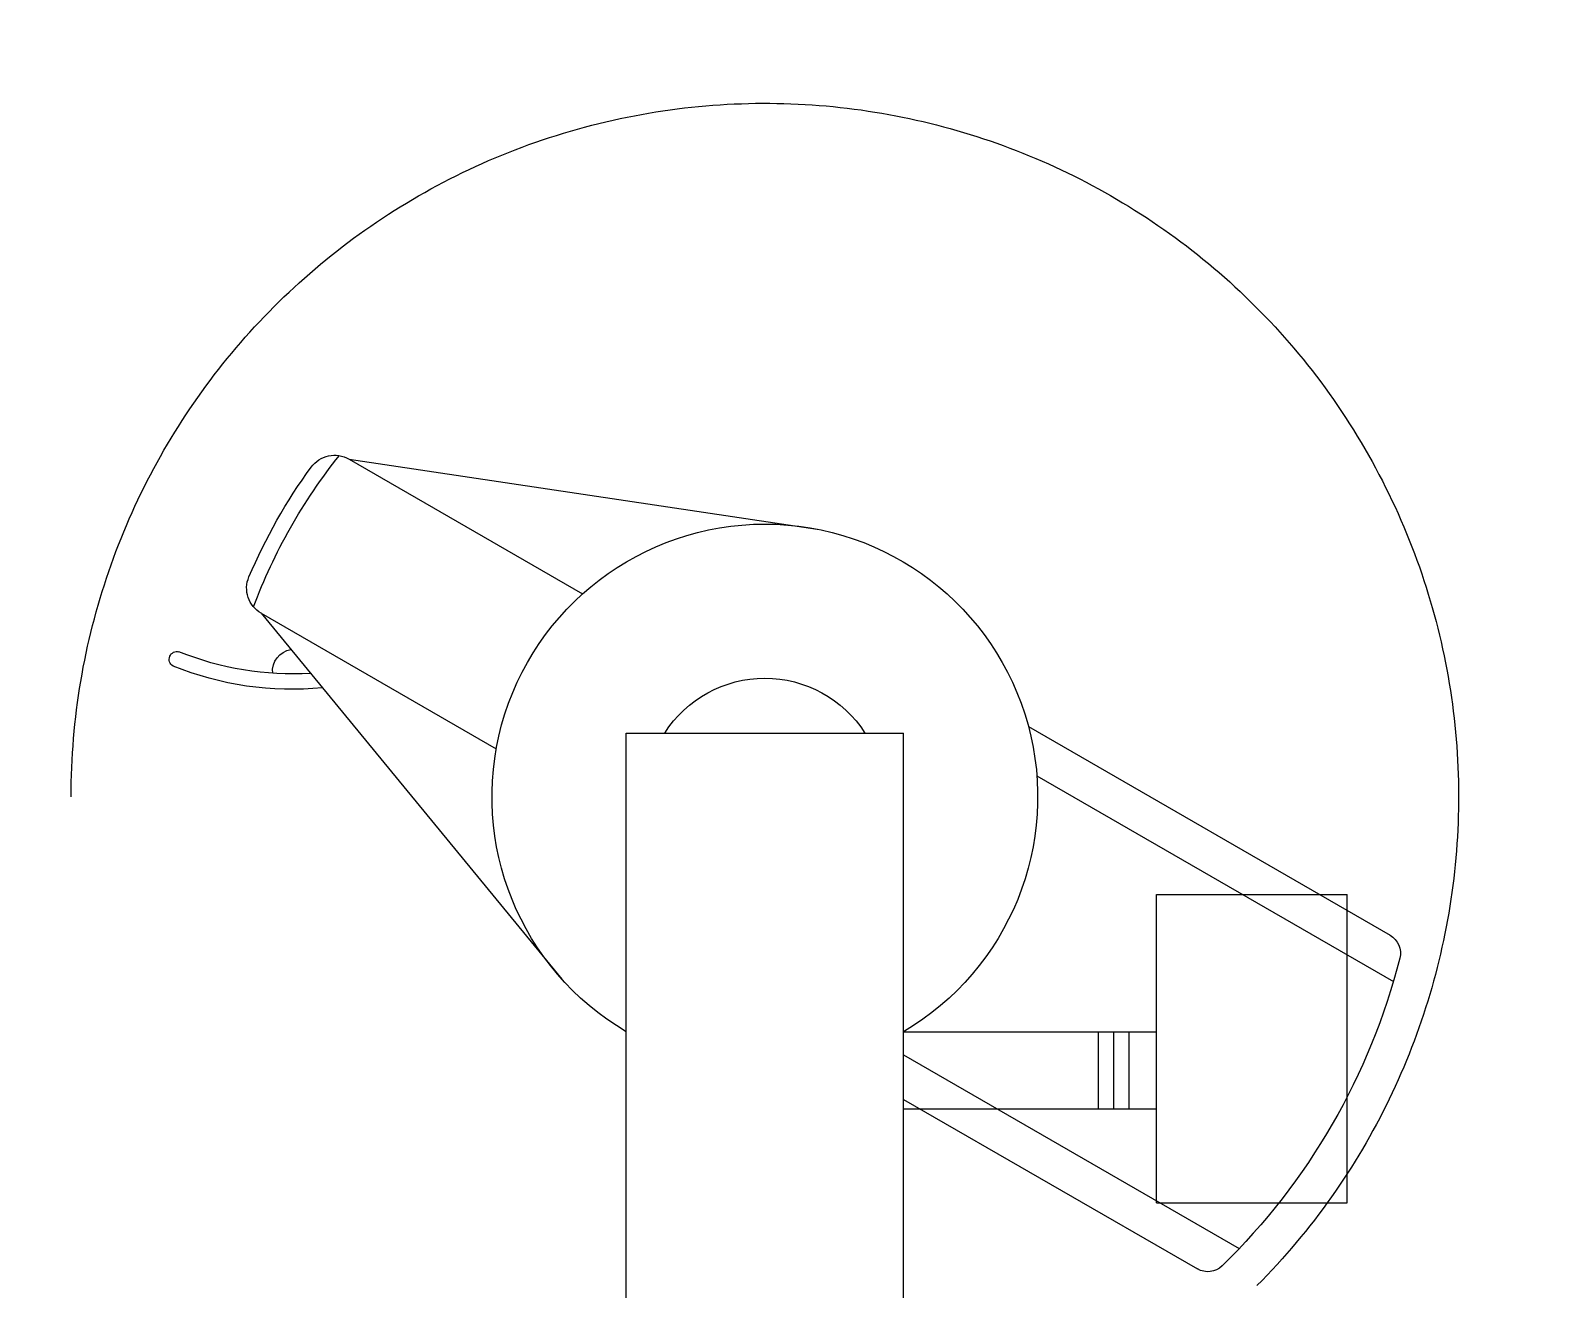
# Model space of a CAD drawing. Header units: millimetres. Extents: x -2143172 to 5255, y -610845 to 279739.
# Drawn here: x -1087101 to -1086117, y -581987 to -581171 of the extents above; entities that cross this region are included whole.
import ezdxf

# ---------------------------------------------------------------- set-up
doc = ezdxf.new("R2010")
doc.units = ezdxf.units.MM
doc.header["$LTSCALE"] = 30
doc.linetypes.add('HIDDEN', pattern=[9.525, 6.35, -3.175])
doc.layers.get('0').update_dxf_attribs({"lineweight": 5})
doc.layers.get('Defpoints').update_dxf_attribs({"lineweight": 5})
doc.layers.add('dims.', color=152, linetype='Continuous', lineweight=5)
doc.layers.add('LOADING', color=163, linetype='Continuous', lineweight=5)
doc.styles.add('SIMPLEX', font='SIMPLEX.shx', dxfattribs={"height": 150})
doc.dimstyles.new('Buk', dxfattribs={"dimtxt": 150, "dimasz": 50, "dimexe": 20, "dimexo": 25, "dimgap": 20, "dimtad": 1, "dimdec": 0, "dimrnd": 5, "dimdsep": 46, "dimtxsty": 'SIMPLEX', "dimcen": 0, "dimdle": 20, "dimclrd": 256, "dimclre": 256, "dimclrt": 256, "dimadec": 0, "dimazin": 0, "dimtfac": 0.0075, "dimtdec": 0, "dimtmove": 1, "dimatfit": 2, "dimldrblk": 'ARCHTICK', "dimfxl": 1, "dimtolj": 1, "dimtzin": 0, "dimlwd": -1, "dimlwe": -1, "dimarcsym": 0})

# ---------------------------------------------------------------- blocks, each defined once
blk = doc.blocks.new('*D273')
at = {"layer": 'Defpoints', "color": 0, "transparency": 16777216}
for p in [(-1088117.44, -582032.02), (-1088117.44, -582368.12, 0.1), (-1086717.44, -582368.12, 0.1)]:
    blk.add_point(p, dxfattribs=at)
at = {"layer": 'dims.', "linetype": 'Continuous', "transparency": 16777216}
for p, q in [((-1088117.44, -582343.12), (-1088117.44, -582012.02)), ((-1086717.44, -582343.12), (-1086717.44, -582012.02))]:
    blk.add_line(p, q, dxfattribs=at)
at = {"layer": 'dims.', "transparency": 16777216}
blk.add_line((-1086767.44, -582032.02), (-1088067.44, -582032.02), dxfattribs=at)
for points in [[(-1088067.44, -582023.68), (-1088067.44, -582040.35), (-1088117.44, -582032.02)], [(-1086767.44, -582023.68), (-1086767.44, -582040.35), (-1086717.44, -582032.02)]]:
    blk.add_solid(points, dxfattribs=at)
at = {"layer": 'dims.', "transparency": 16777216, "insert": (-1087417.44, -581937.02), "char_height": 150, "attachment_point": 5, "style": 'SIMPLEX'}
blk.add_mtext('\\A1;1400', dxfattribs=at)
blk = doc.blocks.new('_ArchTick')
at = {"color": 0, "linetype": 'ByBlock', "const_width": 0.15}
blk.add_lwpolyline([(-0.5, -0.5), (0.5, 0.5)], dxfattribs=at)
blk = doc.blocks.new('DE13269-P')
for p, q in [((0.58763, -0.06), (0.58763, -0.69133)), ((0.76763, -0.06), (0.76763, -0.69133)), ((0.76763, -0.4537), (0.95826, -0.34364)), ((0.76763, -0.48257), (0.98536, -0.35686)), ((0.85411, -0.66358), (1.08536, -0.53007)), ((0.35085, -0.76912), (0.54599, -0.53168)), ((0.84866, -0.6956), (1.08326, -0.56015)), ((0.35085, -0.76912), (0.50338, -0.68106)), ((0.58763, -0.69133), (0.76763, -0.69133)), ((0.40789, -0.86912), (0.55935, -0.78168)), ((0.40789, -0.86912), (0.71151, -0.82373))]:
    blk.add_line(p, q)
at = {"linetype": 'HIDDEN'}
for p, q in [((0.93177, -0.38652), (0.93177, -0.58652)), ((0.93177, -0.38652), (1.05548, -0.38652)), ((1.05548, -0.38652), (1.05548, -0.58652)), ((0.76763, -0.44759), (0.93177, -0.44759)), ((0.89408, -0.44759), (0.89408, -0.49759)), ((0.90408, -0.44759), (0.90408, -0.49759)), ((0.91408, -0.44759), (0.91408, -0.49759)), ((0.76763, -0.49759), (0.93177, -0.49759)), ((0.93177, -0.58652), (1.05548, -0.58652))]:
    blk.add_line(p, q, dxfattribs=at)
at = {"color": 1, "linetype": 'HIDDEN'}
blk.add_arc((0.67763, -0.65), 0.45, 180, 44.81419, dxfattribs=at)
for centre, radius, start, end in [((0.96494, -0.35521), 0.01336, 45.73649, 120), ((0.67763, -0.65), 0.425, 14.26351, 45.73649), ((0.67763, -0.65), 0.177, 120.56228, 59.43772), ((1.07658, -0.54858), 0.01336, 300, 14.26351), ((0.67763, -0.65), 0.077, 212.46085, 327.53915), ((0.37103, -0.92446), 0.20471, 84.49999, 112.1634), ((0.29627, -0.73927), 0.00504, 119.39762, 284.92917), ((0.37103, -0.92446), 0.19471, 86.50245, 112.1634), ((0.37234, -0.73172), 0.01405, 173.61498, 261.14045), ((0.36024, -0.78538), 0.01877, 120, 203.0996), ((0.67763, -0.65), 0.35384, 200.37776, 218.73043), ((0.67763, -0.65), 0.36384, 203.0996, 216.00859), ((0.3985, -0.85286), 0.01877, 216.00859, 300)]:
    blk.add_arc(centre, radius, start, end)
blk = doc.blocks.new('XA15872-P')
blk.add_lwpolyline([(0, 0), (1, 0), (1, 0.05), (0, 0.05)], close=True)
blk = doc.blocks.new('D.131.54.60')
at = {"layer": 'LOADING'}
for name, p, xscale, yscale, zscale, rotation in [('XA15872-P', (10938.75, 4699.46, 0), 999.9999999999999, 999.9999999999999, 999.9999999999999, 231.4615886572387), ('DE13269-P', (11800.92, 3000.63), -1000, 1000, 1000, 270)]:
    blk.add_blockref(name, p, dxfattribs=dict(at, xscale=xscale, yscale=yscale, zscale=zscale, rotation=rotation))

msp = doc.modelspace()

# ---------------------------------------------------------------- block references
at = {"layer": 'dims.', "rotation": 270}
msp.add_blockref('D.131.54.60', (-1090302.71, -570517.21, 0.1), dxfattribs=at)

# ---------------------------------------------------------------- dimensions: what is measured, and where the dimension line sits
at = {"layer": 'dims.'}
dim = msp.add_linear_dim(base=(-1088117.44, -582032.02, 0.1), p1=(-1086717.44, -582368.12, 0.21), p2=(-1088117.44, -582368.12, 0.21), dimstyle='Buk', dxfattribs=at)
dim.commit()
dim.dimension.update_dxf_attribs({"geometry": '*D273', "text_midpoint": (-1087417.44, -581937.02, 0.1)})

doc.saveas('drawing.dxf')
